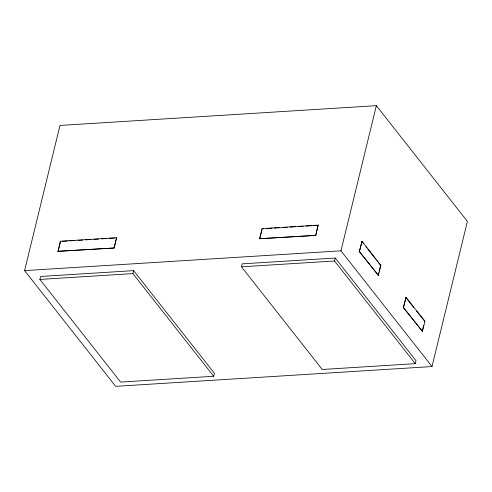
<?xml version="1.0" encoding="UTF-8"?>
<svg xmlns="http://www.w3.org/2000/svg" width="492" height="492" viewBox="0 0 492 492"><rect width="100%" height="100%" fill="white"/><g stroke="black" fill="none" stroke-linecap="round" stroke-linejoin="round"><path stroke-width="0.74" d="M24.6 270.606L59.987 125.448L376.355 105.663L467.4 221.394L432.013 366.552L115.645 386.337L24.6 270.606L340.974 250.822L432.013 366.552M39.87 279.425L40.596 276.461L133.646 270.643L214.407 373.305L213.688 376.269L120.638 382.087L39.87 279.425L132.926 273.601L213.688 376.269M57.994 251.32L60.454 241.24L116.549 237.728L114.236 247.999L57.994 251.32L114.236 247.999M58.142 251.504L60.454 241.24M114.089 247.808L116.549 237.728M132.926 273.601L133.646 270.643M241.48 266.818L242.205 263.853L335.255 258.036L416.017 360.697L415.297 363.662L322.248 369.48L241.48 266.818L334.535 260.994L415.297 363.662M259.604 238.712L262.064 228.632L318.158 225.121L315.846 235.391L259.604 238.712L315.846 235.391M259.751 238.897L262.033 229.536M315.698 235.201L318.158 225.121M334.535 260.994L335.255 258.036M340.974 250.822L376.355 105.663M359.246 251.437L362.014 241.338L380.869 265.305L378.416 275.385L359.246 251.437L378.416 275.385M359.56 251.418L362.014 241.338M378.102 275.403L378.803 272.525M379.154 271.086L380.211 266.769M403.299 307.438L406.066 297.34L424.922 321.307L422.468 331.387L403.299 307.438L422.468 331.387M403.612 307.42L406.066 297.34M422.154 331.405L423.557 325.642M62.115 241.332L67.422 241M69.698 240.859L75.005 240.526M78.037 240.336L82.582 240.053M85.614 239.862L90.922 239.53M93.954 239.34L98.505 239.057M101.536 238.866L106.838 238.534M109.113 238.392L114.421 238.06M263.724 228.725L262.064 228.632M266.756 228.534L272.064 228.202M274.339 228.06L279.647 227.728M282.679 227.538L287.223 227.255M290.255 227.064L295.563 226.732M298.595 226.541L303.146 226.258M306.178 226.068L311.479 225.736M313.755 225.594L318.306 225.311M380.562 265.323L380.869 265.305M424.922 321.307L416.601 311.141M361.706 241.357L363.588 243.755M365.95 246.75L366.891 247.95M367.832 249.149L375.845 259.333M376.792 260.532L377.733 261.732M378.674 262.931L380.088 264.727M405.759 297.359L413.772 307.543"/></g></svg>
